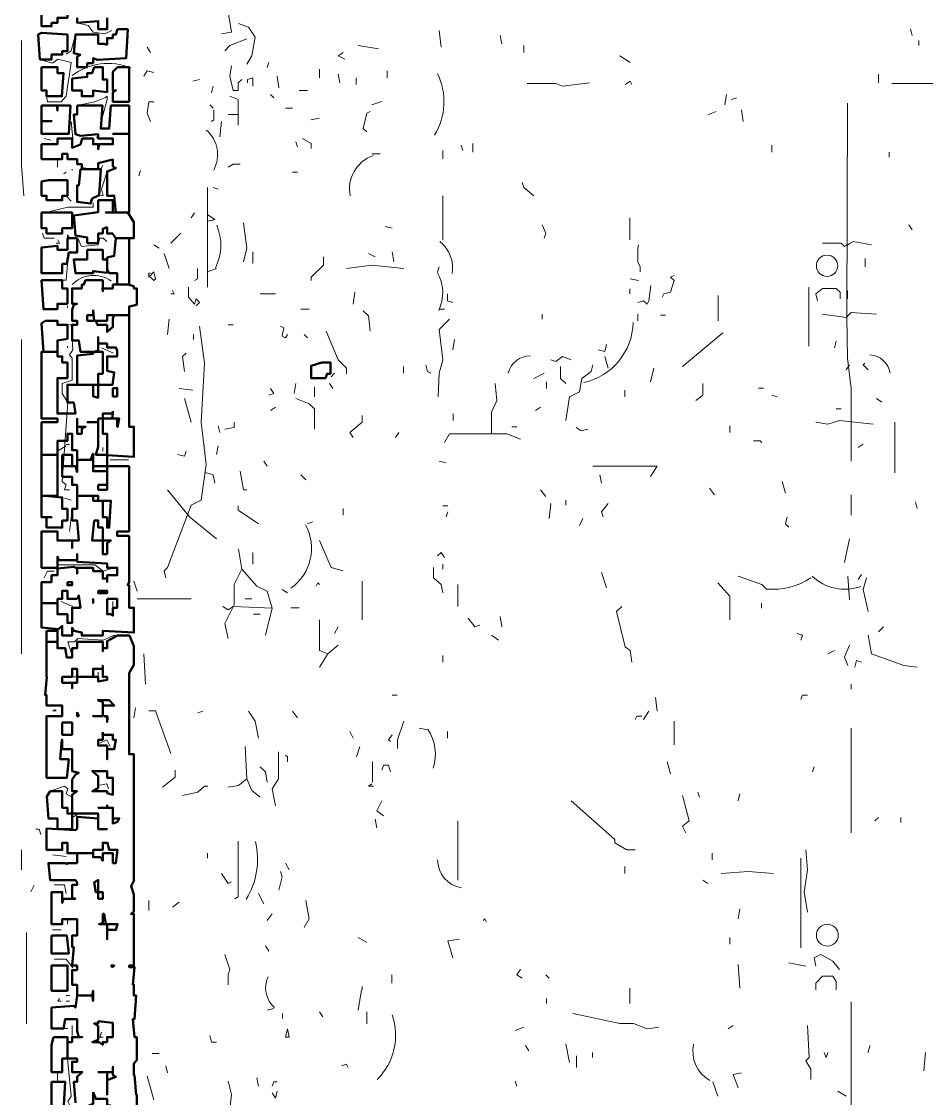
# Model space of a CAD drawing. Header units: metres. Extents: x 0.1 to 48.1, y 1.3 to 34.5.
# Drawn here: x 0.12 to 3.684, y 11.824 to 16.063 of the extents above; entities that cross this region are included whole.
import ezdxf

# ---------------------------------------------------------------- set-up
doc = ezdxf.new("R2010")
doc.units = ezdxf.units.M
for name, color, linetype, lineweight in [('P2D_GRAMMES', 7, 'Continuous', 18), ('P2D_MIKRA', 8, 'Continuous', 13), ('P2D_TOIXOI', 7, 'Continuous', 50), ('P2D_TOXA', 7, 'Continuous', 18)]:
    doc.layers.add(name, color=color, linetype=linetype, lineweight=lineweight)

msp = doc.modelspace()

# ---------------------------------------------------------------- linework, layer by layer
at = {"layer": 'P2D_GRAMMES'}
for p, q in [((0.199254, 16.044555), (0.238792, 16.044555)), ((1.765366, 16.027932), (1.772016, 15.96144)), ((0.934215, 15.696302), (0.973734, 15.696302)), ((0.216099, 15.521373), (0.238792, 15.521373)), ((0.261368, 15.521373), (0.261368, 15.489346)), ((1.499398, 15.542215), (1.532644, 15.542215)), ((0.439829, 15.495995), (0.432199, 15.481467)), ((0.300982, 15.436152), (0.300982, 15.409555)), ((1.779577, 15.376309), (1.779577, 15.203429)), ((0.322487, 15.332084), (0.335785, 15.332084)), ((0.873233, 15.281373), (0.85915, 15.278033)), ((0.748037, 15.230026), (0.708141, 15.190131)), ((3.381712, 15.189153), (3.366067, 15.179766)), ((0.681545, 15.150236), (0.701492, 15.090393)), ((1.765366, 15.097042), (1.758717, 15.077094)), ((0.88767, 15.090393), (0.852986, 15.077094)), ((3.220311, 15.017251), (3.220311, 14.784529)), ((0.261368, 14.930202), (0.206126, 14.930202)), ((1.765366, 14.930202), (1.785314, 14.930202)), ((2.547147, 14.910864), (2.547147, 14.884267)), ((2.882435, 14.837723), (2.722853, 14.704738)), ((0.120221, 14.811126), (0.120221, 13.574372)), ((2.41699, 14.744534), (2.430288, 14.698089)), ((1.273325, 14.624948), (1.273325, 14.585052)), ((0.283549, 14.593564), (0.289521, 14.583991)), ((3.559363, 14.485314), (3.559363, 14.285838)), ((0.837623, 14.40368), (0.839196, 14.39057)), ((0.31925, 14.139555), (0.309188, 14.055658)), ((1.266675, 14.09301), (1.246728, 14.086361)), ((0.20945, 14.055658), (0.261368, 14.055658)), ((0.97411, 13.986623), (0.987408, 13.906832)), ((2.403691, 13.893534), (2.423639, 13.833691)), ((3.374476, 13.880236), (3.381126, 13.787147)), ((0.575157, 13.790068), (0.787932, 13.790068)), ((1.107094, 13.753901), (1.080497, 13.647513)), ((1.366414, 13.607618), (1.326518, 13.574372)), ((0.601754, 13.574372), (0.608403, 13.454686)), ((1.685576, 13.281806), (1.718822, 13.275157)), ((3.387765, 13.281806), (3.387765, 12.869555)), ((1.000707, 13.208665), (1.007356, 13.08233)), ((1.838327, 12.916099), (1.838327, 12.683377)), ((3.18861, 12.769817), (3.18861, 12.417408)), ((0.140036, 12.477251), (0.140036, 12.118194)), ((1.113743, 12.178037), (1.087147, 12.171387)), ((0.261368, 11.927551), (0.261368, 11.888841)), ((2.842539, 11.888841), (2.862487, 11.832277))]:
    msp.add_line(p, q, dxfattribs=at)
for points in [[(0.475419, 16.027932), (0.448822, 16.014634), (0.402277, 16.021283), (0.38233, 16.04788), (0.339173, 16.057853)], [(0.97411, 16.054529), (1.014005, 16.04123), (1.040602, 16.001335), (1.027304, 15.928194), (1.007356, 15.894948)], [(0.120221, 15.988037), (0.120221, 15.495995), (0.12966, 15.376309)], [(0.332461, 16.011309), (0.315838, 15.948141), (0.29589, 15.934843), (0.29589, 15.934843)], [(0.192827, 15.913618), (0.242696, 15.899358), (0.262644, 15.914895), (0.315838, 15.901597), (0.309188, 15.855052), (0.302539, 15.815157), (0.29589, 15.768613), (0.275942, 15.746881), (0.222749, 15.746881), (0.219128, 15.768834)], [(2.111126, 15.818973), (2.224162, 15.818973), (2.250759, 15.808508), (2.357147, 15.821806)], [(3.547356, 15.818973), (3.839921, 15.818973), (3.85322, 15.648927), (3.853054, 15.263272), (3.873168, 15.191033), (5.37589, 15.191033), (5.389188, 15.210202), (6.353325, 15.203429), (6.446414, 15.210079), (6.453063, 15.183482), (6.313429, 15.037199), (6.273534, 15.050497), (6.200393, 14.966648), (6.173796, 14.966648), (6.160497, 14.990654), (6.30678, 15.164574)], [(0.339173, 15.732042), (0.408927, 15.746881), (0.448822, 15.761963), (0.456871, 15.768613), (0.456871, 15.755314), (0.434292, 15.66994)], [(0.940864, 15.768613), (0.973734, 15.755314), (0.973734, 15.655576)], [(3.373177, 15.742016), (3.370502, 14.90024), (3.373177, 14.737984), (3.387765, 14.618298), (3.387765, 14.332382)], [(0.31925, 15.476047), (0.31925, 15.481467), (0.31925, 15.476047)], [(0.456871, 15.472723), (0.435524, 15.402906), (0.442173, 15.376309), (0.42555, 15.379634)], [(0.286683, 15.46326), (0.29589, 15.469398), (0.286683, 15.46326)], [(0.300982, 15.422853), (0.300982, 15.389607), (0.29589, 15.376309), (0.315838, 15.356361), (0.315838, 15.356361)], [(0.852986, 15.409555), (0.852986, 15.276571), (0.881021, 15.28322), (0.852986, 15.303168), (0.852986, 15.017251)], [(0.40204, 15.343063), (0.40204, 15.349712), (0.40204, 15.332084), (0.302539, 15.332084), (0.216099, 15.311508)], [(0.994058, 15.269921), (1.007356, 15.170183), (0.994058, 15.11699)], [(0.309188, 15.210202), (0.300982, 15.223377), (0.300982, 15.210079)], [(0.315838, 15.210202), (0.342435, 15.210202), (0.355733, 15.176832), (0.422225, 15.183482), (0.428874, 15.210202), (0.442173, 15.210202), (0.455471, 15.19678), (0.455471, 15.19678)], [(3.274738, 15.191033), (3.34788, 15.191033), (3.361178, 15.176832), (3.394424, 15.19678), (3.467565, 15.183482)], [(0.303666, 15.138738), (0.29589, 15.044729), (0.262644, 15.044729)], [(1.39966, 15.090393), (1.499398, 15.103691), (1.625733, 15.090393)], [(0.300982, 15.01231), (0.289241, 15.01231), (0.300982, 15.01231)], [(2.598572, 15.023901), (2.589869, 14.964058), (2.58322, 14.950759), (2.569921, 14.964058), (2.547147, 14.957408), (2.547147, 14.957408)], [(0.300982, 14.937461), (0.300982, 14.94411), (0.300982, 14.937461)], [(1.805262, 14.890916), (1.765366, 14.851021), (1.778665, 14.731335), (1.765366, 14.678141), (1.76054, 14.585052)], [(3.274738, 14.910864), (3.367827, 14.897565), (3.387775, 14.917513), (3.487513, 14.910864)], [(0.300982, 14.869001), (0.315838, 14.870969), (0.322487, 14.77123), (0.309188, 14.751283), (0.31925, 14.737984), (0.31925, 14.651545), (0.280563, 14.638246), (0.280563, 14.598351), (0.302539, 14.563123), (0.280563, 14.252592), (0.29589, 14.239293), (0.289241, 14.219919), (0.309188, 14.219919)], [(0.821178, 14.864319), (0.841126, 14.718037), (0.827827, 14.485314), (0.847775, 14.319084), (0.827827, 14.17945), (0.787932, 14.159503), (0.694843, 13.913482), (0.681545, 13.900183), (0.688194, 13.873586)], [(1.319869, 14.844372), (1.366414, 14.731335), (1.400214, 14.698089), (1.400214, 14.676177), (1.400214, 14.676177)], [(0.300982, 14.77788), (0.300982, 14.784529), (0.300982, 14.77788)], [(2.264216, 14.491963), (2.277356, 14.585052), (2.317251, 14.605), (2.32705, 14.658194), (2.363796, 14.684791), (2.370445, 14.711387)], [(1.984791, 14.638246), (1.99144, 14.571754), (1.9714, 14.525209), (1.9714, 14.44022)], [(1.200183, 14.578403), (1.253377, 14.558455), (1.273325, 14.538508), (1.273325, 14.458717)], [(3.248141, 14.485314), (3.294686, 14.478665), (3.34123, 14.491963), (3.474215, 14.478665)], [(2.084529, 14.418822), (2.031335, 14.44022), (1.805262, 14.44022), (1.785314, 14.405524), (1.785314, 14.405524)], [(0.843253, 14.287434), (0.874372, 14.279188), (0.881021, 14.245942)], [(2.596518, 14.272539), (2.623115, 14.312472), (2.370445, 14.312472)], [(0.694843, 14.219346), (0.781283, 14.112958), (0.88767, 14.026518)], [(0.289241, 14.186099), (0.315838, 14.17945), (0.315838, 14.17945)], [(0.973734, 14.156382), (0.973734, 14.139555), (1.053901, 14.086361)], [(1.293272, 14.019869), (1.339817, 13.913482), (1.386361, 13.900183)], [(0.261368, 13.923835), (0.408927, 13.923835), (0.442173, 13.899444), (0.482068, 13.912624)], [(1.107094, 13.753901), (1.087147, 13.820393), (1.047251, 13.84034), (0.987408, 13.906832), (0.957055, 13.84699), (0.957055, 13.767199), (0.920916, 13.694058), (0.934215, 13.634215)], [(2.942277, 13.880236), (3.035366, 13.84699), (3.055314, 13.827042)], [(3.447618, 13.873586), (3.434319, 13.827042), (3.454267, 13.740602)], [(2.862487, 13.853639), (2.909506, 13.800445), (2.909506, 13.707356)], [(0.912487, 13.76055), (0.934215, 13.747251), (0.953847, 13.760706), (1.107094, 13.753901)], [(2.483482, 13.76055), (2.463534, 13.740602), (2.49678, 13.600969), (2.516728, 13.58767), (2.523377, 13.541126)], [(1.293237, 13.707356), (1.293237, 13.58767), (1.326518, 13.574372)], [(0.535262, 13.64566), (0.482068, 13.64566), (0.442173, 13.627565), (0.342435, 13.634215), (0.329136, 13.621425), (0.302539, 13.621425), (0.31925, 13.567723)], [(3.454267, 13.647513), (3.467565, 13.574372), (3.593901, 13.527827), (3.647094, 13.521178)], [(1.326518, 13.574372), (1.293237, 13.521178), (1.293237, 13.521178)], [(1.014005, 13.348298), (1.040602, 13.308403), (1.053901, 13.241911)], [(1.13203, 13.188717), (1.13203, 13.08233), (1.107094, 13.042435), (1.120393, 12.975942)], [(1.007356, 13.08233), (0.97411, 13.055733), (0.934215, 13.049084)], [(1.007356, 13.08233), (1.027304, 13.035785), (1.06055, 13.009188)], [(0.232723, 13.032937), (0.289241, 13.052546), (0.302539, 13.042435), (0.29589, 13.022487), (0.31925, 13.009188), (0.31925, 12.955995)], [(2.722853, 13.015838), (2.74945, 12.916099), (2.722853, 12.896152), (2.736152, 12.869555)], [(2.284235, 12.99589), (2.456552, 12.842958), (2.456552, 12.82966), (2.503429, 12.801887), (2.536675, 12.801887)], [(0.973734, 12.836309), (0.973734, 12.616885), (0.960812, 12.610236), (0.960812, 12.610236)], [(3.208246, 12.803063), (3.214895, 12.723272), (3.201597, 12.636832), (3.214895, 12.557042)], [(3.081911, 12.709974), (2.982173, 12.716623), (2.875785, 12.709974)], [(1.240079, 12.603586), (1.253377, 12.530445), (1.233429, 12.497199), (1.233429, 12.497199)], [(0.920916, 12.390812), (0.940864, 12.330969), (0.934343, 12.311021), (0.934343, 12.271126)], [(3.248141, 12.344267), (3.241492, 12.377513), (3.268089, 12.390812), (3.314634, 12.364215), (3.34123, 12.330969)], [(3.387765, 12.204634), (3.387775, 11.626152), (3.381126, 11.586257)], [(2.290654, 12.158089), (2.476832, 12.118731), (2.530026, 12.118731), (2.58322, 12.098246), (2.629764, 12.104895)], [(3.214895, 12.111545), (3.221545, 11.985209), (3.208246, 11.971911), (3.228194, 11.938665), (3.228194, 11.89877)], [(0.300982, 11.981058), (0.315838, 11.832277), (0.302539, 11.81233), (0.309188, 11.799031), (0.282592, 11.752487), (0.238792, 11.737526)], [(0.934215, 11.89212), (0.947513, 11.838927), (0.927565, 11.659398)]]:
    msp.add_lwpolyline(points, dxfattribs=at)
at = {"layer": 'P2D_MIKRA'}
for p, q in [((3.620497, 16.034581), (3.627147, 16.007984)), ((2.004738, 16.007984), (2.011387, 15.974738)), ((3.653441, 15.988037), (3.653441, 15.968089)), ((0.615052, 15.96144), (0.628351, 15.941492)), ((1.446204, 15.968089), (1.525995, 15.954791)), ((2.097827, 15.968089), (2.097827, 15.941492)), ((1.093796, 15.901597), (1.087147, 15.881649)), ((2.476832, 15.928194), (2.516728, 15.901597)), ((1.293237, 15.875), (1.293237, 15.841754)), ((1.366414, 15.855052), (1.373063, 15.821806)), ((1.560246, 15.868351), (1.560246, 15.841754)), ((3.494162, 15.855052), (3.494162, 15.821806)), ((0.821178, 15.835105), (0.794581, 15.828455)), ((1.127042, 15.848403), (1.133691, 15.801859)), ((1.438225, 15.841754), (1.438225, 15.815157)), ((0.874372, 15.808508), (0.867723, 15.781911)), ((1.100445, 15.775262), (1.113743, 15.761963)), ((1.213482, 15.791552), (1.246728, 15.791552)), ((2.895733, 15.775262), (2.889084, 15.735366)), ((0.861073, 15.735366), (0.874372, 15.722068)), ((1.539293, 15.748665), (1.499398, 15.735366)), ((2.935628, 15.761963), (2.915681, 15.755314)), ((1.160288, 15.722068), (1.186885, 15.722068)), ((2.855838, 15.70877), (2.822592, 15.695471)), ((2.955576, 15.715419), (2.962225, 15.668874)), ((0.315838, 15.668874), (0.322487, 15.602382)), ((0.907618, 15.668874), (0.900969, 15.609031)), ((1.293272, 15.682173), (1.260026, 15.675524)), ((0.20945, 15.602382), (0.236047, 15.595733)), ((1.200183, 15.589084), (1.206832, 15.569136)), ((1.851806, 15.575785), (1.858455, 15.555838)), ((1.897622, 15.582435), (1.897622, 15.549188)), ((3.075262, 15.575785), (3.075262, 15.549188)), ((1.779577, 15.555838), (1.779577, 15.522592)), ((3.536385, 15.549188), (3.536385, 15.529241)), ((0.588455, 15.476047), (0.581806, 15.456099)), ((1.186885, 15.469398), (1.206832, 15.469398)), ((0.874372, 15.409555), (0.894319, 15.402906)), ((0.80123, 15.309817), (0.787932, 15.289869)), ((2.515147, 15.289869), (2.515147, 15.203429)), ((3.613848, 15.263272), (3.627147, 15.243325)), ((1.552592, 15.256623), (1.579188, 15.249974)), ((0.641649, 15.183482), (0.661597, 15.170183)), ((1.03074, 15.156885), (1.03074, 15.11034)), ((1.486099, 15.150236), (1.512696, 15.136937)), ((1.579188, 15.156885), (1.585838, 15.11699)), ((3.442259, 15.130288), (3.442259, 15.097042)), ((2.516728, 15.050497), (2.549974, 15.043848)), ((2.515147, 15.010602), (2.515147, 14.990654)), ((1.06055, 14.99157), (1.120393, 14.99157)), ((1.432906, 14.997304), (1.426257, 14.950759)), ((2.863743, 14.984005), (2.863743, 14.884267)), ((3.373177, 15.003953), (3.373177, 14.970707)), ((1.220131, 14.930202), (1.253377, 14.930202)), ((0.435524, 14.88491), (0.455471, 14.88491)), ((0.701492, 14.890916), (0.694843, 14.831073)), ((2.170969, 14.910864), (2.170969, 14.890916)), ((2.636414, 14.907277), (2.656361, 14.907277)), ((0.934215, 14.869001), (0.954162, 14.869001)), ((0.797673, 14.831073), (0.797673, 14.811126)), ((1.233429, 14.831073), (1.246728, 14.817775)), ((1.825209, 14.811126), (1.81856, 14.77123)), ((3.327932, 14.804476), (3.321283, 14.77788)), ((0.435524, 14.77788), (0.482068, 14.757932)), ((3.381126, 14.711387), (3.367827, 14.69144)), ((1.353115, 14.678141), (1.339817, 14.664843)), ((1.623891, 14.704738), (1.623891, 14.678141)), ((2.177618, 14.678141), (2.137723, 14.658194)), ((2.609817, 14.698089), (2.596518, 14.644895)), ((1.200183, 14.638246), (1.193534, 14.598351)), ((1.333168, 14.638246), (1.346466, 14.618298)), ((2.187459, 14.644895), (2.187459, 14.618298)), ((0.741387, 14.618298), (0.794581, 14.611649)), ((2.495913, 14.611649), (2.495913, 14.585052)), ((3.022068, 14.620169), (3.042016, 14.620169)), ((3.075262, 14.591702), (3.095209, 14.585052)), ((0.761335, 14.578403), (0.787932, 14.485314)), ((1.120393, 14.545157), (1.100445, 14.531859)), ((2.164319, 14.545157), (2.144372, 14.531859)), ((3.487513, 14.578403), (3.507461, 14.565105)), ((1.819459, 14.51856), (1.819459, 14.491963)), ((3.327932, 14.538133), (3.34788, 14.538133)), ((0.894319, 14.472016), (0.900969, 14.445419)), ((2.051283, 14.467909), (2.07123, 14.467909)), ((2.909506, 14.472016), (2.909506, 14.445419)), ((1.605785, 14.445419), (1.592487, 14.425471)), ((0.894319, 14.392225), (0.88767, 14.358979)), ((3.434319, 14.398874), (3.414372, 14.385576)), ((0.46877, 14.337662), (0.541911, 14.337662)), ((1.073848, 14.332382), (1.087147, 14.312435)), ((1.765366, 14.332382), (1.791963, 14.325733)), ((1.220131, 14.279188), (1.240079, 14.259241)), ((2.397042, 14.279188), (2.403691, 14.245942)), ((3.115157, 14.252592), (3.128455, 14.206047)), ((2.164319, 14.219346), (2.184267, 14.192749)), ((2.829241, 14.225995), (2.849188, 14.199398)), ((0.439829, 14.159503), (0.439829, 14.132906)), ((2.204215, 14.166152), (2.197565, 14.106309)), ((2.264216, 14.17945), (2.264216, 14.159503)), ((3.387765, 14.199398), (3.387765, 14.119607)), ((3.640445, 14.172801), (3.647094, 14.146204)), ((1.386494, 14.146204), (1.386494, 14.119607)), ((1.778665, 14.156382), (1.798613, 14.156382)), ((1.798613, 14.132906), (1.791963, 14.112958)), ((2.33055, 14.106309), (2.317251, 14.079712)), ((3.381126, 14.026518), (3.361178, 13.933429)), ((1.03074, 13.973325), (1.03074, 13.92678)), ((1.779577, 13.92678), (1.779577, 13.906832)), ((3.42767, 13.886885), (3.414372, 13.866937)), ((0.561859, 13.860288), (0.575157, 13.820393)), ((1.14699, 13.827042), (1.166937, 13.813743)), ((1.461461, 13.860288), (1.461461, 13.707356)), ((1.838327, 13.84699), (1.838327, 13.76055)), ((0.275942, 13.780497), (0.322487, 13.76055)), ((0.479938, 13.780497), (0.479938, 13.76055)), ((1.000707, 13.790068), (1.027304, 13.790068)), ((1.180236, 13.755217), (1.213482, 13.755217)), ((3.0336, 13.773848), (3.0336, 13.753901)), ((1.033953, 13.729855), (1.06055, 13.729855)), ((2.004738, 13.720654), (2.011387, 13.680759)), ((1.366414, 13.680759), (1.353115, 13.654162)), ((3.51411, 13.680759), (3.494162, 13.660812)), ((1.971492, 13.647513), (1.998089, 13.627565)), ((1.779577, 13.567723), (1.779577, 13.541126)), ((3.321283, 13.58767), (3.294686, 13.574372)), ((0.29589, 13.48316), (0.335785, 13.48316)), ((0.422624, 13.50123), (0.422624, 13.481283)), ((1.579188, 13.411712), (1.599136, 13.411712)), ((2.616466, 13.401492), (2.623115, 13.348298)), ((0.568508, 13.361597), (0.561859, 13.321702)), ((0.834476, 13.348298), (0.814529, 13.341649)), ((1.186885, 13.348298), (1.206832, 13.321702)), ((2.589869, 13.348298), (2.569921, 13.315052)), ((1.412958, 13.268508), (1.426257, 13.241911)), ((1.79753, 13.268508), (1.79753, 13.241911)), ((2.689607, 13.308403), (2.689607, 13.215314)), ((1.452853, 13.208665), (1.439555, 13.16877)), ((1.501891, 13.148822), (1.501891, 13.069031)), ((2.66301, 13.148822), (2.676309, 13.102277)), ((3.241492, 13.128874), (3.234843, 13.108927)), ((2.782696, 13.029136), (2.789346, 13.009188)), ((2.948927, 13.022487), (2.942277, 12.99589)), ((3.494162, 12.929398), (3.480864, 12.916099)), ((3.582167, 12.929398), (3.582167, 12.90945)), ((1.512696, 12.922749), (1.519346, 12.889503)), ((0.120221, 12.803063), (0.120221, 12.723272)), ((0.242696, 12.783115), (0.29589, 12.776466)), ((0.852986, 12.789764), (0.852986, 12.769817)), ((2.839215, 12.789764), (2.839215, 12.763168)), ((1.160288, 12.749869), (1.173586, 12.723272)), ((2.495913, 12.736571), (2.495913, 12.709974)), ((2.802644, 12.683377), (2.822592, 12.670079)), ((0.169555, 12.663429), (0.156257, 12.636832)), ((0.621303, 12.603586), (0.621303, 12.563691)), ((0.741387, 12.596937), (0.714791, 12.57699)), ((1.053901, 12.630183), (1.073848, 12.590288)), ((1.107094, 12.550393), (1.087147, 12.523796)), ((2.948927, 12.57034), (2.942277, 12.530445)), ((0.242696, 12.487225), (0.275942, 12.487225)), ((1.080497, 12.424058), (1.093796, 12.40411)), ((1.446204, 12.457304), (1.47945, 12.437356)), ((2.909506, 12.457304), (2.909506, 12.430707)), ((2.942277, 12.350916), (2.948927, 12.257827)), ((3.141754, 12.357565), (3.208246, 12.344267)), ((1.578634, 12.311021), (1.578634, 12.277775)), ((2.184267, 12.311021), (2.197565, 12.297723)), ((1.459503, 12.251178), (1.446204, 12.171387)), ((2.515147, 12.257827), (2.515147, 12.197984)), ((0.29589, 12.228609), (0.309188, 12.228609)), ((2.187459, 12.217932), (2.187459, 12.197984)), ((0.29589, 12.206942), (0.309188, 12.206942)), ((1.147796, 12.158089), (1.147796, 12.138141)), ((1.293272, 12.164738), (1.306571, 12.144791)), ((1.479513, 12.164738), (1.479513, 12.118194)), ((0.242696, 12.099052), (0.302539, 12.099052)), ((0.31925, 12.111545), (0.31925, 12.071649)), ((2.097827, 12.104895), (2.064581, 12.091597)), ((2.92233, 12.111545), (2.902382, 12.098246)), ((0.635, 12.001441), (0.661597, 12.001441)), ((2.104476, 12.031754), (2.117775, 12.011806)), ((2.264058, 12.038403), (2.277356, 11.965262)), ((2.36817, 12.005157), (2.36817, 11.985209)), ((3.460916, 12.031754), (3.454267, 12.005157)), ((3.68034, 12.005157), (3.673691, 11.932016)), ((2.305487, 11.991859), (2.305487, 11.945314)), ((0.615052, 11.912068), (0.641649, 11.818979)), ((0.688194, 11.951963), (0.694843, 11.925366)), ((1.047251, 11.905419), (1.053901, 11.872173)), ((2.064581, 11.89212), (2.07123, 11.872173)), ((3.334581, 11.852225), (3.367827, 11.832277))]:
    msp.add_line(p, q, dxfattribs=at)
for points in [[(0.934215, 16.101073), (0.947513, 16.021283), (0.907618, 16.014634)], [(1.007356, 15.994686), (0.940864, 15.968089), (0.920916, 15.948141)], [(1.386361, 15.941492), (1.366414, 15.928194), (1.39301, 15.914895)], [(0.641649, 15.861702), (0.615052, 15.868351), (0.601754, 15.848403)], [(0.947513, 15.888298), (0.940864, 15.848403), (0.954162, 15.791552), (0.973734, 15.791552), (0.973734, 15.821806), (0.987408, 15.835105)], [(1.010499, 15.821806), (1.010499, 15.835105), (1.03074, 15.841754), (1.03074, 15.808508)], [(2.49678, 15.815157), (2.516728, 15.828455), (2.523377, 15.815157)], [(0.628351, 15.668874), (0.615052, 15.70212), (0.621702, 15.746881), (0.641649, 15.746881)], [(0.877696, 15.715419), (0.877696, 15.675524), (0.867723, 15.668874)], [(1.492749, 15.70877), (1.47945, 15.70212), (1.466152, 15.642277), (1.47945, 15.628979)], [(0.415576, 15.609031), (0.422225, 15.60208), (0.46877, 15.60208)], [(1.22678, 15.602382), (1.260228, 15.582435), (1.260228, 15.562487)], [(0.980759, 15.501647), (0.954162, 15.501647), (0.934215, 15.489346)], [(2.091178, 15.429503), (2.097827, 15.409555), (2.137723, 15.376309)], [(2.170969, 15.263272), (2.184267, 15.230026), (2.177618, 15.210079)], [(0.202801, 15.230026), (0.20945, 15.210202), (0.249346, 15.210202)], [(0.262644, 15.203429), (0.269293, 15.191033), (0.255995, 15.191033)], [(2.549974, 15.183482), (2.547147, 15.170183), (2.547147, 15.11699), (2.556623, 15.097042), (2.556623, 15.077094)], [(1.30961, 15.136937), (1.30961, 15.103691), (1.260228, 15.057147), (1.260228, 15.043848)], [(0.628351, 15.057147), (0.641649, 15.043848), (0.648298, 15.050497), (0.641649, 15.077094), (0.621303, 15.057147), (0.621303, 15.072111), (0.628351, 15.072111)], [(0.812505, 15.090393), (0.812505, 15.050497), (0.80123, 15.043848)], [(2.689607, 15.063796), (2.676309, 15.057147), (2.689607, 15.043848), (2.676309, 14.997304), (2.649712, 14.990654), (2.643063, 14.977356)], [(0.777491, 15.017251), (0.777491, 14.977356), (0.80123, 14.950759), (0.80788, 14.970707), (0.821178, 14.957408), (0.80788, 14.94411)], [(3.343968, 14.970707), (3.343968, 14.997304), (3.327932, 15.01231), (3.274738, 15.01231), (3.248141, 14.990654), (3.254791, 14.964058)], [(0.714791, 15.003953), (0.72144, 14.99157), (0.708141, 14.99157)], [(1.79753, 14.990654), (1.79753, 14.964058), (1.81856, 14.957408)], [(1.466152, 14.924162), (1.486099, 14.904215), (1.492749, 14.844372)], [(1.14034, 14.864319), (1.153639, 14.85767), (1.14699, 14.824424), (1.160288, 14.817775), (1.166937, 14.831073)], [(0.767984, 14.757932), (0.754686, 14.744634), (0.761335, 14.684791)], [(2.423639, 14.791178), (2.41699, 14.764581), (2.390393, 14.77123)], [(1.712173, 14.711387), (1.718822, 14.684791), (1.73212, 14.678141)], [(2.204215, 14.731335), (2.224162, 14.724686), (2.250759, 14.744634), (2.284005, 14.731335)], [(3.440969, 14.718037), (3.434319, 14.711387), (3.454267, 14.69144)], [(2.243052, 14.704738), (2.243052, 14.658194), (2.264058, 14.638246)], [(2.802644, 14.638246), (2.802644, 14.591702), (2.776047, 14.571754)], [(1.100445, 14.618298), (1.113743, 14.598351), (1.093796, 14.591702)], [(1.461461, 14.511911), (1.461461, 14.485314), (1.412958, 14.445419), (1.426257, 14.425471)], [(0.957055, 14.485314), (0.957055, 14.465366), (0.920916, 14.458717)], [(2.303953, 14.465366), (2.323901, 14.452068), (2.350497, 14.458717)], [(0.29589, 14.392225), (0.261368, 14.372277), (0.261368, 14.35233)], [(0.29589, 14.398391), (0.309188, 14.398391), (0.29589, 14.398391)], [(0.439829, 14.385576), (0.439829, 14.372277), (0.439829, 14.385576)], [(0.767984, 14.372277), (0.761335, 14.35233), (0.734738, 14.358979)], [(3.00212, 14.412028), (3.028717, 14.412028), (3.035366, 14.405524)], [(0.980759, 14.292487), (0.994058, 14.219919), (1.007356, 14.219919)], [(2.430288, 14.166152), (2.403691, 14.132906), (2.41034, 14.112958)], [(3.135105, 14.112958), (3.128455, 14.086361), (3.141754, 14.073063)], [(1.758717, 13.960026), (1.772016, 13.973325), (1.785314, 13.953377)], [(1.742277, 13.913482), (1.742277, 13.873586), (1.772016, 13.84699), (1.778665, 13.813743)], [(0.249346, 13.899444), (0.222749, 13.899444), (0.20945, 13.873586)], [(1.293272, 13.84699), (1.286623, 13.853639), (1.279974, 13.84034)], [(1.878403, 13.714005), (1.905, 13.680759), (1.924948, 13.687408)], [(3.175, 13.654162), (3.194948, 13.647513), (3.188298, 13.627565)], [(3.381126, 13.607618), (3.361178, 13.561073), (3.374476, 13.527827)], [(3.42767, 13.541126), (3.407723, 13.547775), (3.401073, 13.521178)], [(3.214895, 13.411712), (3.194948, 13.411712), (3.188298, 13.394843)], [(0.249346, 13.354948), (0.255995, 13.350044), (0.242696, 13.350044)], [(0.621702, 13.350044), (0.648298, 13.350044), (0.708141, 13.182068)], [(2.563272, 13.329274), (2.543325, 13.329274), (2.536675, 13.315052)], [(1.625733, 13.308403), (1.601321, 13.235262), (1.601321, 13.202016)], [(0.428874, 13.221963), (0.455471, 13.235262), (0.46877, 13.208665)], [(1.579188, 13.255209), (1.56589, 13.235262), (1.572539, 13.228613)], [(1.160288, 13.175419), (1.167885, 13.16877), (1.167885, 13.148822)], [(0.725253, 13.115576), (0.725253, 13.088979), (0.674895, 13.049084)], [(1.06055, 13.128874), (1.080497, 13.108927), (1.087147, 13.069031)], [(1.539293, 13.115576), (1.545942, 13.135524), (1.56589, 13.135524), (1.572539, 13.108927)], [(0.422624, 13.069031), (0.422624, 13.055733), (0.455471, 13.062382), (0.46212, 13.042435)], [(1.499398, 13.062382), (1.486099, 13.052546), (1.506047, 13.052546)], [(0.854424, 13.052546), (0.841126, 13.052546), (0.814529, 13.029136), (0.754686, 13.015838)], [(1.539293, 12.99589), (1.519346, 12.955995), (1.545942, 12.936047)], [(0.342435, 12.942696), (0.31925, 12.929398), (0.31925, 12.902801)], [(0.176204, 12.884318), (0.189503, 12.884318), (0.196152, 12.862906)], [(0.907618, 12.709974), (0.934215, 12.670079), (0.947513, 12.676728)], [(1.14034, 12.716623), (1.14699, 12.696675), (1.133691, 12.643482)], [(0.249346, 12.664094), (0.289241, 12.664094), (0.29589, 12.630183)], [(0.302539, 12.517147), (0.300982, 12.523796), (0.300982, 12.510497)], [(1.938246, 12.523796), (1.944895, 12.530445), (1.951545, 12.517147)], [(1.845157, 12.450654), (1.798613, 12.444005), (1.81856, 12.377513)], [(0.249346, 12.372341), (0.29589, 12.372341), (0.322487, 12.337618)], [(2.084529, 12.330969), (2.07123, 12.311021), (2.091178, 12.297723)], [(3.328464, 12.251178), (3.328464, 12.284424), (3.314634, 12.30487), (3.274738, 12.30487), (3.248444, 12.277775), (3.248444, 12.251178)], [(1.461461, 12.251178), (1.461461, 12.264476), (1.461461, 12.251178)], [(0.269293, 12.217932), (0.262644, 12.206942), (0.275942, 12.206942)], [(0.435524, 12.084948), (0.428874, 12.065177), (0.442173, 12.065177)], [(0.861073, 12.071649), (0.867723, 12.045811), (0.88767, 12.045811)], [(3.281387, 12.005157), (3.288037, 11.985209), (3.294686, 12.005157)], [(1.379712, 11.951963), (1.39966, 11.958613), (1.406309, 11.945314)], [(2.955576, 11.925366), (2.92233, 11.918717), (2.942277, 11.865524)], [(1.127042, 11.888841), (1.113743, 11.888841), (1.107094, 11.872173)], [(1.127042, 11.852225), (1.120393, 11.825628), (1.107094, 11.845576)]]:
    msp.add_lwpolyline(points, dxfattribs=at)
for points in [[(3.387765, 13.454686), (3.387775, 13.441387), (3.387765, 13.434738)], [(1.166937, 12.098246), (1.173586, 12.065177), (1.160288, 12.065177)]]:
    msp.add_lwpolyline(points, close=True, dxfattribs=at)
at = {"layer": 'P2D_TOIXOI'}
for points in [[(0.199476, 16.156286), (0.199254, 16.156286), (0.199254, 16.044555), (0.238792, 16.044555), (0.238792, 16.05745), (0.261368, 16.05745), (0.261368, 16.07765), (0.300982, 16.07765), (0.300982, 16.144293)], [(0.498691, 16.032194), (0.492042, 16.011309), (0.479938, 16.011309), (0.479938, 15.99801), (0.456871, 15.99801), (0.456871, 15.971414), (0.445497, 15.974877), (0.422624, 15.974877), (0.422624, 16.011309), (0.332461, 16.011309), (0.325812, 15.938168), (0.352408, 15.931518), (0.339173, 15.924869), (0.339173, 15.883773), (0.379005, 15.883773), (0.379005, 15.899358), (0.40204, 15.899358), (0.40204, 15.91822), (0.418901, 15.911571), (0.531937, 15.91822), (0.538586, 16.032194)], [(0.199476, 16.017958), (0.186178, 16.011309), (0.192827, 15.913618), (0.238792, 15.913618), (0.238792, 15.932956), (0.280563, 15.932956), (0.280563, 15.945958), (0.300982, 15.945958), (0.300982, 16.011309)], [(0.199254, 15.883773), (0.199254, 15.791552), (0.219128, 15.791552), (0.219128, 15.768834), (0.279267, 15.768834), (0.285916, 15.85967), (0.261368, 15.85967), (0.261368, 15.883773)], [(0.405602, 15.883773), (0.398953, 15.85967), (0.379005, 15.85967), (0.379005, 15.845079), (0.31925, 15.838429), (0.31925, 15.791552), (0.357279, 15.791552), (0.357279, 15.768834), (0.40204, 15.768834), (0.40204, 15.791885), (0.456871, 15.785236), (0.456871, 15.834512), (0.439829, 15.834512), (0.439829, 15.883773)], [(0.498691, 15.883773), (0.479938, 15.865026), (0.479938, 15.791552), (0.492042, 15.791552), (0.479938, 15.785236), (0.479938, 15.746881), (0.543753, 15.746881), (0.543753, 15.883773)], [(0.199254, 15.732042), (0.199254, 15.671023), (0.238792, 15.671023), (0.238792, 15.671023), (0.199254, 15.671023), (0.199254, 15.620274), (0.305864, 15.620274), (0.312513, 15.732042), (0.261368, 15.732042), (0.261368, 15.712094), (0.259319, 15.732042)], [(0.339173, 15.732042), (0.339173, 15.696302), (0.325812, 15.696302), (0.332461, 15.619005), (0.352408, 15.612356), (0.422624, 15.619005), (0.422624, 15.60208), (0.479938, 15.60208), (0.479938, 15.580122), (0.42555, 15.580122), (0.422624, 15.559162), (0.422624, 15.580122), (0.40204, 15.580122), (0.40204, 15.60208), (0.359058, 15.60208), (0.352408, 15.57911), (0.31925, 15.565812), (0.31925, 15.60208), (0.261368, 15.60208), (0.261368, 15.580122), (0.199254, 15.580122), (0.199254, 15.521373), (0.238792, 15.521373), (0.238792, 15.521373), (0.280563, 15.521373), (0.280563, 15.542215), (0.300982, 15.542215), (0.300982, 15.521373), (0.339173, 15.521373), (0.339173, 15.501647), (0.357279, 15.501647), (0.357279, 15.486021), (0.379005, 15.481467), (0.422624, 15.481467), (0.422624, 15.505969), (0.479938, 15.519267), (0.479938, 15.49267), (0.492042, 15.486021), (0.456871, 15.472723), (0.456871, 15.418018), (0.456871, 15.418018), (0.456871, 15.377417), (0.485393, 15.377417), (0.492042, 15.311508), (0.543753, 15.311508), (0.543753, 15.620274), (0.479938, 15.620274), (0.479938, 15.620274), (0.543753, 15.620274), (0.543753, 15.732042), (0.472094, 15.732042), (0.465445, 15.64142), (0.432199, 15.64142), (0.438848, 15.732042)], [(0.352408, 15.481467), (0.345759, 15.418018), (0.339173, 15.418018), (0.339173, 15.353037), (0.392304, 15.346387), (0.398953, 15.366335), (0.42555, 15.379634), (0.432199, 15.481467)], [(0.226073, 15.438368), (0.199254, 15.432827), (0.199254, 15.377417), (0.219128, 15.377417), (0.219128, 15.359563), (0.280563, 15.359563), (0.280563, 15.377417), (0.300982, 15.377417), (0.300982, 15.438368)], [(0.422624, 15.359563), (0.422624, 15.313141), (0.325812, 15.299843), (0.332461, 15.220052), (0.379005, 15.213403), (0.379005, 15.191033), (0.422624, 15.191033), (0.422624, 15.229036), (0.439829, 15.229036), (0.439829, 15.246649), (0.456871, 15.253298), (0.456871, 15.229036), (0.478743, 15.229036), (0.492042, 15.210202), (0.56305, 15.210202), (0.56305, 15.273246), (0.538586, 15.311508), (0.452147, 15.311508), (0.479938, 15.313141), (0.479938, 15.359563)], [(0.199254, 15.311508), (0.199254, 15.249402), (0.219128, 15.249402), (0.219128, 15.229036), (0.280563, 15.229036), (0.280563, 15.249402), (0.31925, 15.249402), (0.31925, 15.311508)], [(0.300982, 15.210202), (0.300982, 15.164574), (0.261368, 15.164574), (0.261368, 15.180157), (0.199254, 15.173508), (0.199254, 15.072111), (0.280563, 15.072111), (0.280563, 15.108655), (0.299215, 15.108655), (0.305864, 15.15359), (0.339173, 15.15359), (0.339173, 15.210202)], [(0.492042, 15.210202), (0.485393, 15.140262), (0.456871, 15.133613), (0.456871, 15.087068), (0.465445, 15.072111), (0.496817, 15.072111), (0.496817, 15.027476), (0.543753, 15.027476), (0.543753, 15.210202)], [(0.379005, 15.164574), (0.379005, 15.126405), (0.325812, 15.126405), (0.332461, 15.072111), (0.40204, 15.072111), (0.40204, 15.080419), (0.456871, 15.07377), (0.456871, 15.126405), (0.439829, 15.126405), (0.439829, 15.164574)], [(0.372356, 15.044729), (0.365707, 15.027476), (0.357279, 15.027476), (0.357279, 15.01231), (0.31925, 15.01231), (0.31925, 14.952002), (0.33911, 14.952002), (0.325812, 14.947435), (0.31925, 14.927487), (0.31925, 14.88491), (0.339173, 14.88491), (0.339173, 14.869001), (0.31925, 14.869001), (0.31925, 14.807801), (0.345759, 14.807801), (0.352408, 14.76298), (0.40204, 14.76298), (0.40204, 14.754607), (0.339173, 14.747958), (0.339173, 14.633012), (0.422624, 14.633012), (0.422624, 14.676177), (0.439829, 14.676177), (0.439829, 14.76298), (0.405602, 14.76298), (0.422624, 14.767906), (0.422624, 14.821574), (0.422624, 14.821574), (0.422624, 14.7952), (0.456871, 14.7952), (0.456871, 14.780297), (0.492042, 14.780297), (0.496817, 14.767906), (0.496817, 14.744534), (0.456871, 14.744534), (0.456871, 14.688115), (0.485393, 14.681466), (0.478743, 14.633012), (0.422624, 14.633012), (0.422624, 14.581728), (0.405602, 14.587001), (0.40204, 14.587001), (0.40204, 14.633012), (0.300982, 14.633012), (0.300982, 14.563123), (0.325812, 14.563123), (0.332461, 14.519971), (0.261368, 14.519971), (0.261368, 14.65969), (0.300982, 14.65969), (0.300982, 14.721361), (0.280563, 14.721361), (0.280563, 14.744534), (0.261368, 14.744534), (0.261368, 14.76298), (0.199254, 14.76298), (0.199254, 14.499913), (0.261368, 14.499913), (0.261368, 14.485276), (0.199254, 14.485276), (0.199254, 14.357435), (0.261368, 14.357435), (0.261368, 14.412028), (0.300982, 14.412028), (0.300982, 14.44022), (0.31925, 14.44022), (0.31925, 14.375602), (0.339173, 14.375602), (0.339173, 14.337662), (0.392304, 14.337662), (0.40204, 14.362304), (0.40204, 14.312472), (0.456871, 14.312472), (0.456871, 14.355654), (0.56305, 14.349005), (0.56305, 14.467909), (0.543753, 14.467909), (0.543753, 14.869001), (0.543753, 14.869001), (0.543753, 14.907277), (0.485393, 14.907277), (0.479938, 14.894241), (0.479938, 14.860995), (0.456871, 14.841047), (0.456871, 14.869001), (0.418901, 14.869001), (0.412251, 14.88491), (0.456871, 14.88491), (0.456871, 14.907277), (0.543753, 14.907277), (0.543753, 14.940785), (0.574038, 14.947435), (0.574038, 15.01231), (0.56305, 15.01231), (0.56305, 15.020576), (0.538586, 15.027476), (0.479938, 15.027476), (0.479938, 15.01231), (0.438848, 15.01231), (0.439829, 15.000628), (0.439829, 15.044729)], [(0.199476, 15.044729), (0.206126, 14.930202), (0.261368, 14.930202), (0.261368, 14.952002), (0.300982, 14.952002), (0.300982, 15.01231), (0.280563, 15.01231), (0.280563, 15.044729), (0.261368, 15.044729), (0.261368, 15.044729)], [(0.40204, 14.927487), (0.405602, 14.88491), (0.379005, 14.88491), (0.379005, 14.907277), (0.40204, 14.907277)], [(0.212775, 14.88491), (0.199476, 14.874293), (0.206126, 14.76298), (0.261368, 14.76298), (0.261368, 14.780297), (0.261368, 14.780297), (0.261368, 14.807801), (0.300982, 14.81445), (0.300982, 14.869001), (0.261368, 14.869001), (0.261368, 14.88491)], [(1.303246, 14.721361), (1.260228, 14.708063), (1.260228, 14.65969), (1.316545, 14.65969), (1.323194, 14.676177), (1.336411, 14.676177), (1.336411, 14.721361)], [(0.479938, 14.620169), (0.496817, 14.620169), (0.496817, 14.587001), (0.479938, 14.587001)], [(0.339173, 14.499913), (0.339173, 14.499913), (0.339173, 14.467909), (0.372356, 14.467909), (0.357279, 14.462042), (0.357279, 14.44022), (0.339173, 14.44022)], [(0.479938, 14.528534), (0.478743, 14.499913), (0.50534, 14.499913), (0.498691, 14.467909), (0.496817, 14.467909), (0.496817, 14.499913), (0.439829, 14.499913), (0.439829, 14.44022), (0.456871, 14.44022), (0.456871, 14.412028), (0.456871, 14.412028), (0.456871, 14.357435), (0.412251, 14.357435), (0.422624, 14.388901), (0.422624, 14.485276), (0.379005, 14.485276), (0.379005, 14.485276), (0.422624, 14.485276), (0.422624, 14.499913), (0.439829, 14.499913), (0.439829, 14.519971), (0.479938, 14.519971)], [(0.199254, 14.357435), (0.199254, 14.195711), (0.261368, 14.195711), (0.261368, 14.312472), (0.261368, 14.312472), (0.261368, 14.357435)], [(0.339173, 14.337662), (0.339173, 14.289162), (0.332461, 14.312472), (0.280563, 14.312472), (0.280563, 14.270751), (0.31925, 14.270751), (0.31925, 14.238636), (0.339173, 14.238636), (0.339173, 14.195711), (0.422624, 14.195711), (0.422624, 14.176741), (0.472094, 14.176741), (0.465445, 14.071254), (0.456871, 14.071254), (0.456871, 14.111316), (0.439829, 14.111316), (0.439829, 14.176741), (0.40204, 14.176741), (0.40204, 14.195711), (0.339173, 14.195711), (0.339173, 14.144445), (0.31925, 14.144445), (0.31925, 14.09929), (0.33911, 14.09929), (0.345759, 14.01975), (0.319162, 14.01975), (0.31925, 13.989948), (0.31925, 14.01975), (0.261368, 14.01975), (0.261368, 14.055658), (0.199254, 14.055658), (0.199254, 13.912624), (0.261368, 13.912624), (0.261368, 13.956702), (0.265969, 13.942073), (0.339173, 13.942073), (0.339173, 13.966812), (0.339173, 13.966812), (0.339173, 13.936754), (0.456871, 13.930105), (0.456871, 13.912624), (0.496817, 13.912624), (0.496817, 13.88356), (0.456871, 13.88356), (0.456871, 13.856488), (0.456871, 13.856488), (0.456871, 13.870262), (0.439829, 13.870262), (0.439829, 13.899444), (0.40204, 13.899444), (0.40204, 13.912624), (0.339173, 13.912624), (0.339173, 13.890209), (0.33911, 13.910157), (0.325812, 13.916806), (0.261368, 13.910157), (0.261368, 13.88356), (0.238792, 13.88356), (0.238792, 13.856488), (0.199254, 13.856488), (0.199254, 13.773516), (0.261368, 13.773516), (0.261368, 13.790068), (0.280563, 13.790068), (0.280563, 13.82249), (0.300982, 13.82249), (0.300982, 13.790068), (0.33911, 13.790068), (0.345759, 13.80377), (0.352408, 13.755217), (0.31925, 13.755217), (0.31925, 13.695482), (0.300982, 13.695482), (0.300982, 13.729855), (0.261368, 13.729855), (0.261368, 13.773516), (0.199254, 13.773516), (0.199254, 13.677435), (0.265969, 13.670785), (0.280563, 13.684084), (0.280563, 13.64566), (0.31925, 13.64566), (0.31925, 13.677435), (0.325812, 13.664136), (0.357279, 13.657487), (0.357279, 13.64566), (0.439829, 13.64566), (0.439829, 13.664136), (0.56305, 13.657487), (0.56305, 13.755217), (0.543753, 13.755217), (0.543753, 13.843665), (0.538586, 13.843665), (0.543753, 13.856963), (0.543753, 14.038154), (0.496817, 14.038154), (0.496817, 14.055658), (0.543753, 14.055658), (0.543753, 14.071254), (0.543753, 14.071254), (0.543753, 14.312472), (0.456871, 14.312472), (0.456871, 14.219919), (0.422624, 14.219919), (0.422624, 14.238636), (0.456871, 14.238636), (0.456871, 14.292863), (0.40204, 14.292863), (0.40204, 14.337662)], [(0.280563, 14.357435), (0.280563, 14.312472), (0.31925, 14.312472), (0.31925, 14.357435)], [(0.212775, 14.195711), (0.199254, 14.195711), (0.199254, 14.111316), (0.238792, 14.111316), (0.238792, 14.111316), (0.219128, 14.111316), (0.219128, 14.071254), (0.280563, 14.071254), (0.280563, 14.09929), (0.300982, 14.09929), (0.300982, 14.144445), (0.280563, 14.144445), (0.280563, 14.189424)], [(0.405602, 14.09929), (0.422624, 14.09929), (0.422624, 14.071254), (0.439829, 14.071254), (0.439829, 14.01975), (0.398953, 14.01975)], [(0.439829, 14.01975), (0.472094, 14.01975), (0.456871, 14.009895), (0.456871, 13.966812), (0.439829, 13.966812)], [(0.300982, 13.856488), (0.31925, 13.856488), (0.31925, 13.843665), (0.300982, 13.843665)], [(0.422624, 13.82249), (0.456871, 13.82249), (0.456871, 13.812778), (0.422624, 13.812778)], [(0.40204, 13.790068), (0.40204, 13.790068), (0.40204, 13.773516), (0.40204, 13.773516)], [(0.456871, 13.790068), (0.496817, 13.790068), (0.496817, 13.755217), (0.479938, 13.755217), (0.479938, 13.723979), (0.472094, 13.729855), (0.456871, 13.729855), (0.456871, 13.755217), (0.456871, 13.755217)], [(0.219128, 13.665134), (0.219128, 13.621425), (0.261368, 13.621425), (0.261368, 13.665134)], [(0.439829, 13.527053), (0.439829, 13.527053), (0.439829, 13.48316), (0.456871, 13.48316), (0.456871, 13.471309), (0.422624, 13.46466), (0.422624, 13.48316), (0.339173, 13.48316), (0.339173, 13.460227), (0.31925, 13.460227), (0.31925, 13.438063), (0.319162, 13.460227), (0.280563, 13.460227), (0.280563, 13.48316), (0.31925, 13.48316), (0.31925, 13.515208), (0.339173, 13.515208), (0.339173, 13.48316), (0.40204, 13.48316), (0.40204, 13.515208), (0.439829, 13.515208)], [(0.418901, 13.391518), (0.465445, 13.391518), (0.485393, 13.370364), (0.439829, 13.370364), (0.439829, 13.329274), (0.40204, 13.329274), (0.40204, 13.329274), (0.439829, 13.329274), (0.439829, 13.384869)], [(0.339173, 13.344974), (0.345759, 13.329274), (0.339173, 13.329274)], [(0.445497, 13.329274), (0.456871, 13.329274), (0.456871, 13.305079), (0.458796, 13.325026)], [(0.280563, 13.303416), (0.31925, 13.303416), (0.31925, 13.255764), (0.280563, 13.255764)], [(0.439829, 13.265183), (0.438848, 13.255764), (0.479938, 13.255764), (0.479938, 13.235539), (0.492042, 13.235539), (0.485393, 13.199314), (0.456871, 13.199314), (0.456871, 13.158796), (0.456871, 13.158796), (0.456871, 13.213098), (0.422624, 13.213098), (0.422624, 13.235539), (0.439829, 13.235539)], [(0.439829, 13.112345), (0.456871, 13.112345), (0.456871, 13.086437), (0.479938, 13.086437), (0.479938, 13.019162), (0.456871, 13.025812), (0.456871, 13.032937), (0.398953, 13.032937), (0.422624, 13.045759), (0.422624, 13.092304), (0.398953, 13.112345), (0.439829, 13.112345)], [(0.232723, 13.032937), (0.219424, 13.012513), (0.226073, 12.926073), (0.261368, 12.926073), (0.261368, 12.884318), (0.31925, 12.884318), (0.31925, 12.94519), (0.300982, 12.94519), (0.300982, 12.967924), (0.280563, 12.967924), (0.280563, 13.032937)], [(0.456871, 12.979267), (0.458796, 12.967924), (0.479938, 12.967924), (0.479938, 12.926073), (0.50534, 12.926073), (0.498691, 12.912775), (0.479938, 12.906126), (0.479938, 12.967924), (0.422624, 12.967924), (0.422624, 12.967924), (0.456871, 12.967924)], [(0.418901, 12.683377), (0.422624, 12.683377), (0.422624, 12.636379), (0.439829, 12.636379), (0.439829, 12.610113), (0.422624, 12.610113), (0.422624, 12.636379), (0.412251, 12.636379), (0.405602, 12.673403)], [(0.439829, 12.550137), (0.445497, 12.550137), (0.452147, 12.510374), (0.498691, 12.510374), (0.492042, 12.487225), (0.456871, 12.487225), (0.456871, 12.449823), (0.456871, 12.449823), (0.456871, 12.510374), (0.42555, 12.510374), (0.439829, 12.513822)], [(0.238792, 12.465126), (0.238792, 12.394228), (0.305864, 12.394228), (0.299215, 12.465126)], [(0.238792, 12.347148), (0.238792, 12.247607), (0.300982, 12.247607), (0.300982, 12.271181), (0.300982, 12.271181), (0.300982, 12.347148)], [(0.472094, 12.347148), (0.485393, 12.347148), (0.478743, 12.340942)], [(0.422624, 12.128168), (0.479938, 12.121518), (0.479938, 12.065177), (0.456871, 12.065177), (0.456871, 12.045811), (0.439829, 12.045811), (0.439829, 12.035079), (0.42555, 12.045811), (0.398953, 12.045811), (0.422624, 12.055026), (0.422624, 12.10822), (0.405602, 12.118731), (0.422624, 12.118731)], [(0.246021, 12.065177), (0.238792, 12.035079), (0.238792, 11.927551), (0.280563, 11.927551), (0.280563, 11.981058), (0.300982, 11.981058), (0.300982, 12.065177)], [(0.479938, 11.948639), (0.479938, 11.948639), (0.479938, 11.915393), (0.492042, 11.908743), (0.456871, 11.895445), (0.456871, 11.838633), (0.456871, 11.838633), (0.456871, 11.927551), (0.422624, 11.927551), (0.422624, 11.927551), (0.479938, 11.927551)], [(0.238792, 11.888841), (0.238792, 11.774943), (0.285916, 11.774943), (0.292565, 11.888841)], [(0.40204, 11.848901), (0.412251, 11.822102), (0.456871, 11.822102), (0.456871, 11.795707), (0.472094, 11.795707), (0.478743, 11.762461), (0.439829, 11.762461), (0.439829, 11.749162), (0.42555, 11.762461), (0.40204, 11.762461), (0.40204, 11.789058), (0.385654, 11.795707), (0.40204, 11.802356)]]:
    msp.add_lwpolyline(points, close=True, dxfattribs=at)
for points in [[(0.339173, 16.07765), (0.339173, 16.057853), (0.422624, 16.064503), (0.422624, 16.032194), (0.456871, 16.032194), (0.456871, 16.07765)], [(0.574038, 11.782408), (0.574038, 11.838633), (0.571832, 11.838633), (0.565183, 11.915331), (0.56305, 11.915331), (0.56305, 11.961937), (0.574038, 11.975236), (0.574038, 12.065177), (0.565183, 12.065177), (0.558534, 12.136463), (0.565183, 12.136463), (0.571832, 12.228609), (0.56305, 12.228609), (0.56305, 12.271181), (0.558534, 12.271181), (0.565183, 12.340942), (0.543753, 12.340942), (0.543753, 12.347148), (0.56305, 12.347148), (0.56305, 12.465126), (0.56305, 12.465126), (0.56305, 12.550137), (0.551885, 12.550137), (0.56305, 12.560366), (0.56305, 12.626859), (0.551885, 12.660105), (0.56305, 12.680052), (0.56305, 13.178743), (0.543753, 13.178743), (0.543753, 13.303416), (0.543753, 13.303416), (0.543753, 13.350044), (0.543753, 13.350044), (0.543753, 13.497906), (0.56305, 13.531152), (0.56305, 13.604293), (0.545236, 13.64566), (0.498691, 13.64566), (0.456871, 13.624241), (0.456871, 13.595883), (0.439829, 13.595883), (0.439829, 13.584346), (0.439829, 13.584346), (0.439829, 13.621425), (0.339173, 13.621425), (0.339173, 13.595883), (0.31925, 13.595883), (0.31925, 13.559411), (0.299215, 13.559411), (0.292565, 13.595883), (0.261368, 13.595883), (0.261368, 13.621425), (0.219128, 13.621425), (0.219128, 13.48316), (0.219424, 13.48316), (0.212775, 13.411712), (0.219128, 13.411712), (0.219128, 13.370364), (0.280563, 13.370364), (0.280563, 13.329274), (0.280563, 13.329274), (0.280563, 13.329274), (0.219128, 13.329274), (0.219128, 13.086437), (0.299215, 13.086437), (0.305864, 13.158796), (0.272618, 13.158796), (0.279267, 13.235539), (0.280563, 13.235539), (0.280563, 13.199314), (0.31925, 13.199314), (0.31925, 13.112251), (0.345759, 13.105602), (0.332461, 13.098953), (0.31925, 13.079005), (0.31925, 13.032937), (0.33911, 13.032937), (0.31925, 13.019162), (0.31925, 12.94519), (0.357279, 12.94519), (0.357279, 12.94519), (0.422624, 12.94519), (0.422624, 12.884318), (0.456871, 12.884318), (0.456871, 12.884318), (0.422624, 12.884318), (0.422624, 12.926073), (0.339173, 12.932723), (0.339173, 12.886178), (0.332461, 12.879529), (0.219128, 12.886178), (0.219128, 12.801887), (0.280563, 12.801887), (0.280563, 12.830121), (0.300982, 12.830121), (0.300982, 12.788815), (0.40204, 12.788815), (0.40204, 12.801887), (0.439829, 12.801887), (0.439829, 12.830121), (0.458796, 12.830121), (0.465445, 12.801887), (0.498691, 12.801887), (0.492042, 12.750239), (0.479938, 12.750239), (0.479938, 12.788815), (0.439829, 12.788815), (0.439829, 12.759843), (0.432199, 12.773141), (0.40204, 12.773141), (0.40204, 12.788815), (0.339173, 12.788815), (0.339173, 12.750239), (0.300982, 12.750239), (0.300982, 12.746545), (0.292565, 12.750239), (0.226073, 12.750239), (0.232723, 12.683377), (0.300982, 12.683377), (0.300982, 12.683377), (0.332461, 12.683377), (0.339173, 12.673403), (0.339173, 12.664094), (0.31925, 12.664094), (0.31925, 12.61356), (0.332461, 12.610113), (0.285916, 12.610113), (0.280563, 12.593613), (0.280563, 12.636379), (0.238792, 12.636379), (0.238792, 12.510374), (0.280563, 12.510374), (0.280563, 12.530027), (0.339173, 12.530027), (0.339173, 12.465126), (0.31925, 12.465126), (0.31925, 12.419816), (0.325812, 12.419816), (0.319162, 12.347148), (0.339173, 12.347148), (0.339173, 12.347148), (0.339173, 12.347148), (0.339173, 12.328923), (0.31925, 12.328923), (0.31925, 12.271181), (0.339173, 12.271181), (0.339173, 12.228609), (0.398953, 12.228609), (0.40204, 12.247853), (0.40204, 12.207958), (0.398953, 12.228609), (0.33911, 12.228609), (0.332461, 12.181361), (0.325812, 12.18801), (0.238792, 12.181361), (0.238792, 12.099052), (0.285916, 12.099052), (0.292565, 12.136463), (0.31925, 12.136463), (0.31925, 12.136463), (0.339173, 12.136463), (0.339173, 12.088272), (0.345759, 12.065177), (0.359058, 12.065177), (0.352408, 12.065177), (0.31925, 12.065177), (0.31925, 12.045811), (0.300982, 12.045811), (0.300982, 11.981058), (0.339173, 11.981058), (0.339173, 11.968586), (0.31925, 11.968586), (0.31925, 11.927551), (0.359058, 11.927551), (0.339173, 11.908743), (0.339173, 11.888841), (0.325812, 11.888841), (0.332461, 11.806419)]]:
    msp.add_lwpolyline(points, dxfattribs=at)
at = {"layer": 'P2D_TOXA'}
for centre, radius in [((3.292088, 15.101312), 0.041992), ((3.293329, 12.46636), 0.042939)]:
    msp.add_circle(centre, radius, dxfattribs=at)
for centre, radius, start, end in [((0.461238, 15.666795), 0.231458, 67.246587, 127.680768), ((1.532964, 15.746819), 0.250726, 328.314959, 26.304459), ((0.765897, 15.539149), 0.126618, 331.271946, 49.680169), ((1.551338, 15.403821), 0.139623, 109.662047, 191.244572), ((0.70841, 15.182381), 0.196784, 332.835125, 23.514467), ((1.683543, 15.091754), 0.134392, 351.031232, 51.612401), ((0.404252, 14.945784), 0.117664, 54.030896, 136.206786), ((1.616509, 14.995236), 0.162207, 334.477383, 29.92574), ((2.281612, 14.883436), 0.246817, 282.446916, 358.658188), ((2.123547, 14.658244), 0.088797, 89.460136, 166.908659), ((3.45672, 14.665515), 0.085006, 8.549626, 87.199214), ((1.070045, 13.98897), 0.192105, 305.360807, 28.864469), ((3.07988, 14.092), 0.264089, 264.702914, 304.178419), ((3.361518, 14.011251), 0.183201, 225.917689, 290.433456), ((1.576746, 13.177786), 0.173349, 341.76824, 34.424703), ((0.748077, 12.765725), 0.30131, 328.628952, 13.274945), ((1.869793, 12.763084), 0.111375, 179.957041, 260.95193), ((1.183929, 12.259303), 0.102625, 155.029986, 229.184357), ((1.348584, 12.072395), 0.244617, 314.523579, 19.358723), ((2.893699, 12.008711), 0.129987, 167.224569, 241.063621)]:
    msp.add_arc(centre, radius, start, end, dxfattribs=at)

doc.saveas('drawing.dxf')
